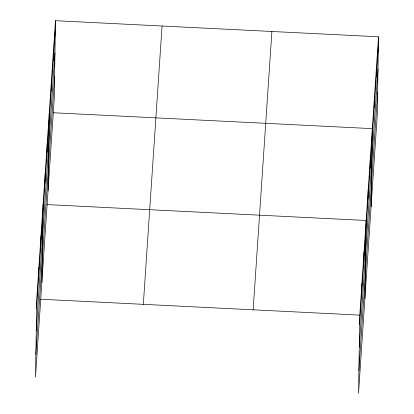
<?xml version="1.0" encoding="UTF-8"?>
<svg xmlns="http://www.w3.org/2000/svg" width="414" height="414" viewBox="0 0 414 414"><rect width="100%" height="100%" fill="white"/><g stroke="black" fill="none" stroke-linecap="round" stroke-linejoin="round"><path stroke-width="0.62" d="M38.709 276.707L38.854 267.485M40.831 245.16L40.976 235.939M41.871 282.576L43.097 204.397M45.017 183.004L45.162 173.782M47.077 152.388L47.222 143.166M48.055 190.73L49.282 112.546M51.196 91.152L51.341 81.931M53.256 60.537L53.401 51.315M55.466 20.7L54.234 98.879L35.5 377.206L36.732 299.027L55.466 20.7L378.499 36.794L377.268 114.973L358.534 393.3L359.766 315.121L378.499 36.794M361.743 292.796L361.888 283.574M363.865 261.255L364.009 252.033M364.905 298.67L366.136 220.486L46.973 204.588M368.051 199.093L368.196 189.871M370.111 168.477L370.256 159.255M371.089 206.819L372.315 128.64L53.158 112.743M374.23 107.247L374.375 98.025M376.295 76.631L376.44 67.41M36.587 308.249L55.321 29.922M36.225 331.009L54.964 52.676M35.858 354.451L54.591 76.124M143.332 304.337L162.065 26.01M253.161 309.812L271.9 31.48M359.621 324.343L378.355 46.016M359.264 347.098L377.998 68.771M358.891 370.546L377.63 92.213M40.608 299.224L359.766 315.121"/></g></svg>
